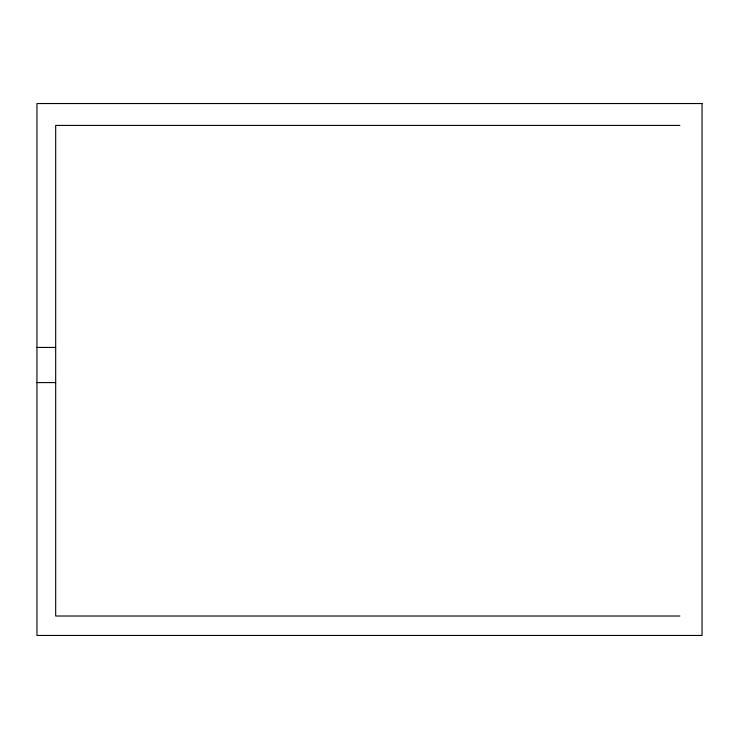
<?xml version="1.0" encoding="UTF-8"?>
<svg xmlns="http://www.w3.org/2000/svg" width="739" height="739" viewBox="0 0 739 739"><rect width="100%" height="100%" fill="white"/><g stroke="black" fill="none" stroke-linecap="round" stroke-linejoin="round"><path stroke-width="1.11" d="M679.871 125.418L55.684 125.418L55.684 616.012L679.871 616.012M36.95 347.432L55.684 347.432M36.95 382.59L55.684 382.59M702.05 103.543L36.95 103.543L36.95 635.457L702.05 635.457L702.05 103.543"/></g></svg>
